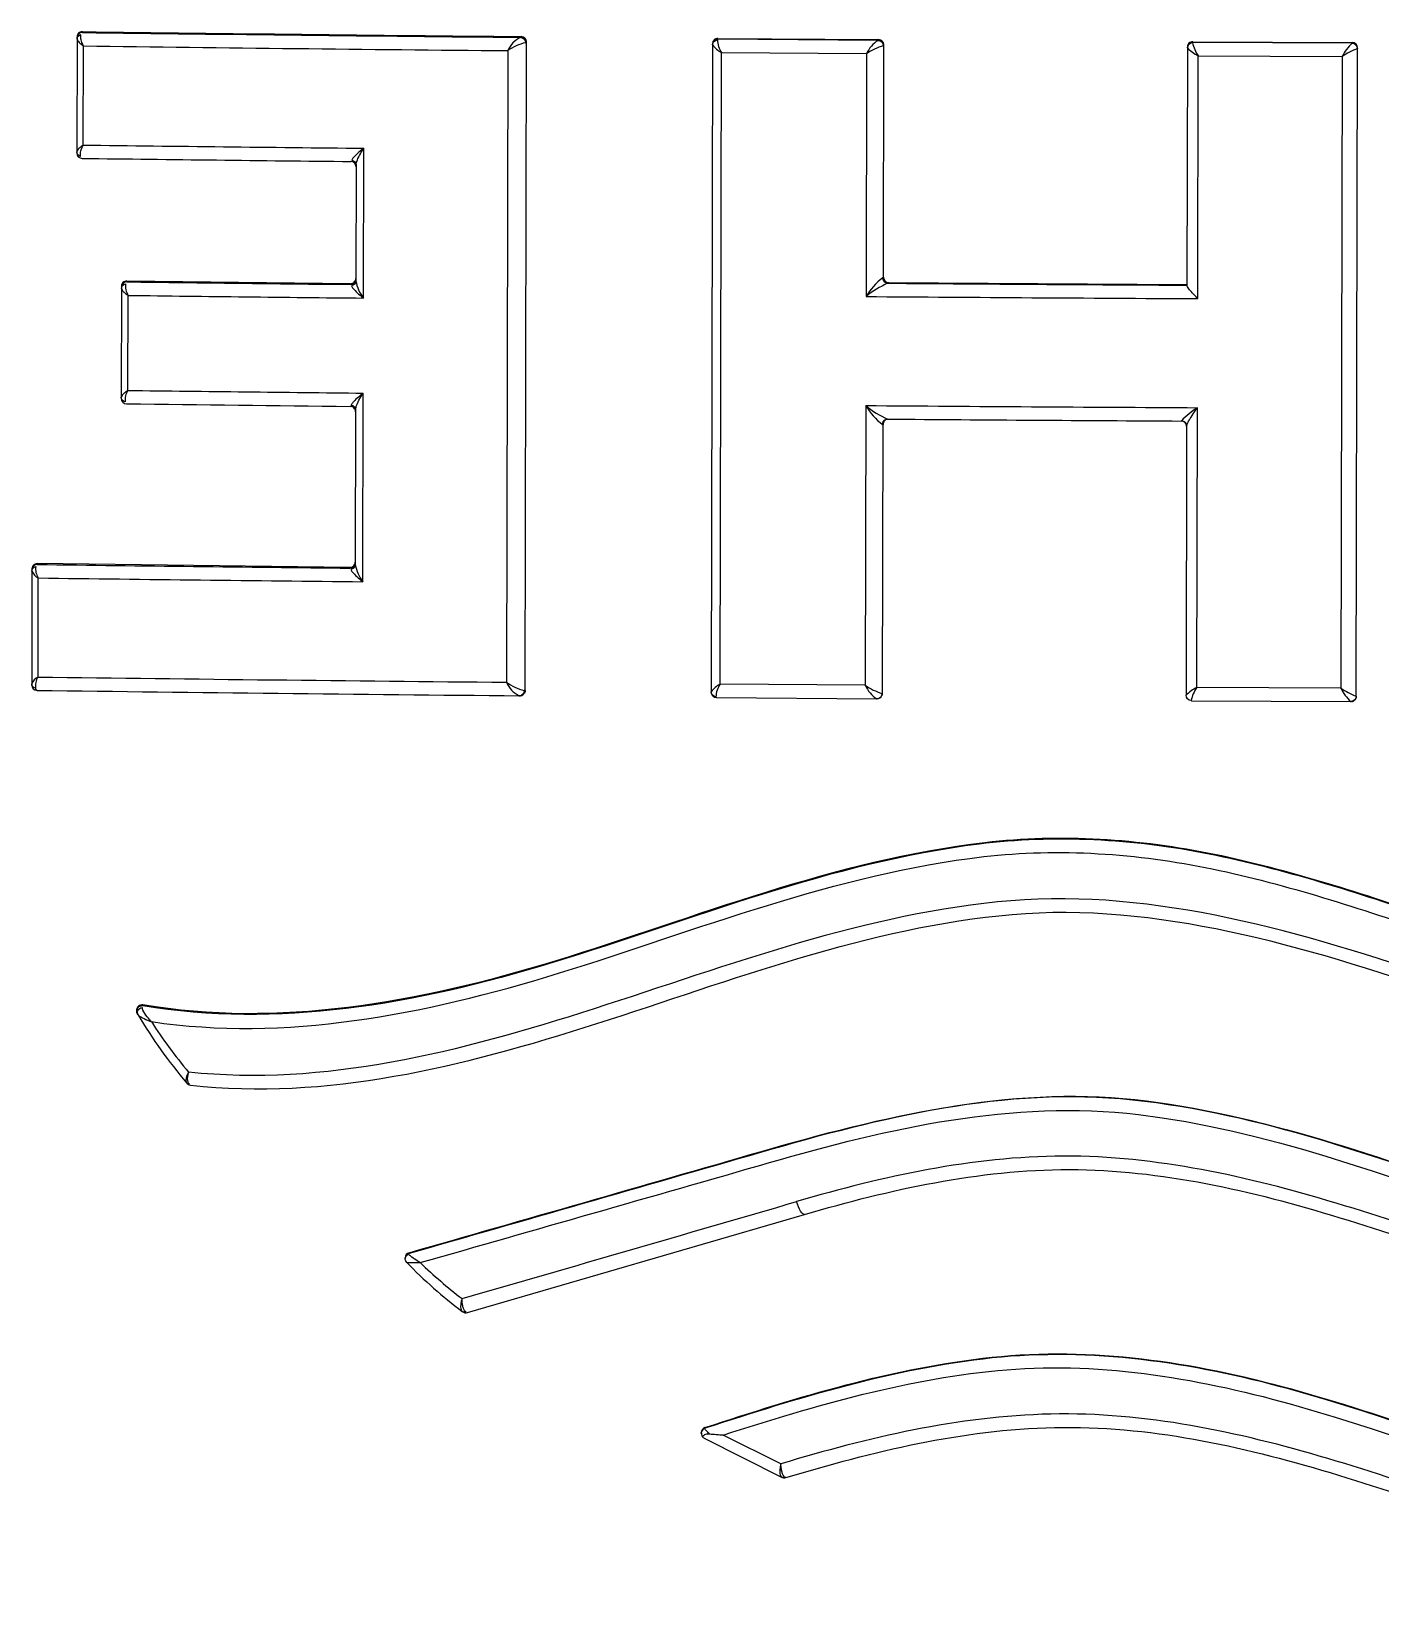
# Model space of a CAD drawing. Header units: centimetres. Extents: x -1797 to 2001, y -8788 to 1856.
# Drawn here: x -856.523 to -856.02, y -8610.801 to -8610.211 of the extents above; entities that cross this region are included whole.
import ezdxf

# ---------------------------------------------------------------- set-up
doc = ezdxf.new("R2010")
doc.units = ezdxf.units.CM
doc.header["$LTSCALE"] = 100
doc.header["$MEASUREMENT"] = 0
doc.layers.add('ID_Furniture-Fixed_01', color=141, linetype='Continuous')

msp = doc.modelspace()

# ---------------------------------------------------------------- linework, layer by layer
at = {"layer": 'ID_Furniture-Fixed_01'}
for p, q in [((-856.50417, -8610.21145, 0.00009), (-856.50417, -8610.21114, 0.00009)), ((-856.50617, -8610.21388, 0.00009), (-856.50626, -8610.25594, 0.00009)), ((-856.50617, -8610.21312, 0.00009), (-856.50617, -8610.21345, 0.00009)), ((-856.50617, -8610.21345, 0.00009), (-856.50617, -8610.21388, 0.00009)), ((-856.50384, -8610.2534, 0.00009), (-856.50376, -8610.21648, 0.00009)), ((-856.3456, -8610.21822, 0.00009), (-856.34609, -8610.45366, 0.00009)), ((-856.34062, -8610.21324, 0.00009), (-856.34088, -8610.21326, 0.00009)), ((-856.34062, -8610.21297, 0.00009), (-856.34062, -8610.21324, 0.00009)), ((-856.33913, -8610.45668, 0.00009), (-856.33862, -8610.21524, 0.00009)), ((-856.33906, -8610.21526, 0.00009), (-856.33862, -8610.21524, 0.00009)), ((-856.33862, -8610.21524, 0.00009), (-856.33862, -8610.21499, 0.00009)), ((-856.26929, -8610.21608, 0.00009), (-856.26979, -8610.45718, 0.00009)), ((-856.26928, -8610.21561, 0.00009), (-856.26929, -8610.21591, 0.00009)), ((-856.26929, -8610.21591, 0.00009), (-856.26929, -8610.21608, 0.00009)), ((-856.26749, -8610.21419, 0.00009), (-856.26728, -8610.21391, 0.00009)), ((-856.26728, -8610.21363, 0.00009), (-856.20745, -8610.2141, 0.00009)), ((-856.26728, -8610.21391, 0.00009), (-856.26728, -8610.21363, 0.00009)), ((-856.20759, -8610.21438, 0.00009), (-856.26728, -8610.21391, 0.00009)), ((-856.20745, -8610.21436, 0.00009), (-856.20759, -8610.21438, 0.00009)), ((-856.20745, -8610.2141, 0.00009), (-856.20745, -8610.21436, 0.00009)), ((-856.20569, -8610.21638, 0.00009), (-856.20545, -8610.21637, 0.00009)), ((-856.20563, -8610.30289, 0.00009), (-856.20545, -8610.21637, 0.00009)), ((-856.20545, -8610.21637, 0.00009), (-856.20545, -8610.21612, 0.00009)), ((-856.09232, -8610.21719, 0.00009), (-856.0925, -8610.30574, 0.00009)), ((-856.09232, -8610.21685, 0.00009), (-856.09232, -8610.21713, 0.00009)), ((-856.09038, -8610.21523, 0.00009), (-856.09031, -8610.21513, 0.00009)), ((-856.09031, -8610.21487, 0.00009), (-856.03088, -8610.21518, 0.00009)), ((-856.09031, -8610.21513, 0.00009), (-856.09031, -8610.21487, 0.00009)), ((-856.03092, -8610.21544, 0.00009), (-856.09031, -8610.21513, 0.00009)), ((-856.03088, -8610.21543, 0.00009), (-856.03092, -8610.21544, 0.00009)), ((-856.03088, -8610.21518, 0.00009), (-856.03088, -8610.21543, 0.00009)), ((-856.02939, -8610.45888, 0.00009), (-856.02888, -8610.21744, 0.00009)), ((-856.02895, -8610.21745, 0.00009), (-856.02888, -8610.21744, 0.00009)), ((-856.02888, -8610.21744, 0.00009), (-856.02888, -8610.21719, 0.00009)), ((-856.26644, -8610.45436, 0.00009), (-856.26595, -8610.21892, 0.00009)), ((-856.26595, -8610.21892, 0.00009), (-856.2119, -8610.21934, 0.00009)), ((-856.2119, -8610.21934, 0.00009), (-856.21209, -8610.30986, 0.00009)), ((-856.08848, -8610.31066, 0.00009), (-856.08829, -8610.22014, 0.00009)), ((-856.08829, -8610.22014, 0.00009), (-856.03466, -8610.22042, 0.00009)), ((-856.03466, -8610.22042, 0.00009), (-856.03515, -8610.45586, 0.00009)), ((-856.50626, -8610.25594, 0.00009), (-856.50626, -8610.25637, 0.00009)), ((-856.39943, -8610.31044, 0.00009), (-856.39932, -8610.2546, 0.00009)), ((-856.40216, -8610.26085, 0.00009), (-856.40225, -8610.30409, 0.00009)), ((-856.48961, -8610.30683, 0.00009), (-856.4897, -8610.34744, 0.00009)), ((-856.48961, -8610.30609, 0.00009), (-856.48961, -8610.30641, 0.00009)), ((-856.48961, -8610.30641, 0.00009), (-856.48961, -8610.30683, 0.00009)), ((-856.40425, -8610.30508, 0.00009), (-856.48761, -8610.30411, 0.00009)), ((-856.48761, -8610.30442, 0.00009), (-856.48761, -8610.30411, 0.00009)), ((-856.40425, -8610.30508, 0.00009), (-856.40425, -8610.30537, 0.00009)), ((-856.20563, -8610.30289, 0.00009), (-856.20587, -8610.30292, 0.00009)), ((-856.20397, -8610.30493, 0.00009), (-856.20364, -8610.30489, 0.00009)), ((-856.20364, -8610.30465, 0.00009), (-856.0925, -8610.30538, 0.00009)), ((-856.20364, -8610.30489, 0.00009), (-856.20364, -8610.30465, 0.00009)), ((-856.48721, -8610.34487, 0.00009), (-856.48713, -8610.30944, 0.00009)), ((-856.4897, -8610.34744, 0.00009), (-856.4897, -8610.34784, 0.00009)), ((-856.39966, -8610.4162, 0.00009), (-856.39951, -8610.34587, 0.00009)), ((-856.40235, -8610.35211, 0.00009), (-856.40247, -8610.40985, 0.00009)), ((-856.21218, -8610.35051, 0.00009), (-856.2124, -8610.45478, 0.00009)), ((-856.08879, -8610.45558, 0.00009), (-856.08857, -8610.35131, 0.00009)), ((-856.20596, -8610.45781, 0.00009), (-856.20575, -8610.35753, 0.00009)), ((-856.20593, -8610.35757, 0.00009), (-856.20575, -8610.35753, 0.00009)), ((-856.09452, -8610.35618, 0.00009), (-856.09461, -8610.35628, 0.00009)), ((-856.09261, -8610.35814, 0.00009), (-856.09282, -8610.45851, 0.00009)), ((-856.52297, -8610.41222, 0.00009), (-856.52306, -8610.45423, 0.00009)), ((-856.52297, -8610.41142, 0.00009), (-856.52297, -8610.41176, 0.00009)), ((-856.52297, -8610.41176, 0.00009), (-856.52297, -8610.41222, 0.00009)), ((-856.40447, -8610.41085, 0.00009), (-856.52097, -8610.40945, 0.00009)), ((-856.52097, -8610.40976, 0.00009), (-856.52097, -8610.40945, 0.00009)), ((-856.40447, -8610.41085, 0.00009), (-856.40447, -8610.41114, 0.00009)), ((-856.5207, -8610.45171, 0.00009), (-856.52062, -8610.41479, 0.00009)), ((-856.52306, -8610.45423, 0.00009), (-856.52306, -8610.45468, 0.00009)), ((-856.2124, -8610.45478, 0.00009), (-856.26644, -8610.45436, 0.00009)), ((-856.33913, -8610.45668, 0.00009), (-856.3395, -8610.4567, 0.00009)), ((-856.2678, -8610.45935, 0.00009), (-856.26803, -8610.45907, 0.00009)), ((-856.2678, -8610.45935, 0.00009), (-856.20807, -8610.45982, 0.00009)), ((-856.20596, -8610.45781, 0.00009), (-856.20614, -8610.45782, 0.00009)), ((-856.03515, -8610.45586, 0.00009), (-856.08879, -8610.45558, 0.00009)), ((-856.02939, -8610.45888, 0.00009), (-856.02943, -8610.45889, 0.00009)), ((-856.09083, -8610.46057, 0.00009), (-856.09091, -8610.46048, 0.00009)), ((-856.09083, -8610.46057, 0.00009), (-856.03142, -8610.46088, 0.00009)), ((-856.48392, -8610.5762, 0.00009), (-856.48392, -8610.57588, 0.00009)), ((-856.48364, -8610.57723, 0.00009), (-856.4834, -8610.57766, 0.00009)), ((-856.4816, -8610.57423, 0.00009), (-856.4816, -8610.57394, 0.00009)), ((-856.36065, -8610.68863, 0.00009), (-856.23499, -8610.65205, 0.00009)), ((-856.38249, -8610.66672, 0.00009), (-856.3824, -8610.66661, 0.00009)), ((-856.3824, -8610.66661, 0.00009), (-856.3824, -8610.66631, 0.00009)), ((-856.38384, -8610.66853, 0.00009), (-856.38384, -8610.66821, 0.00009)), ((-856.27212, -8610.73177, 0.00009), (-856.27212, -8610.73148, 0.00009)), ((-856.27348, -8610.73366, 0.00009), (-856.27348, -8610.73337, 0.00009)), ((-856.27238, -8610.73546, 0.00009), (-856.24356, -8610.74999, 0.00009)), ((-856.24386, -8610.74501, 0.00009), (-856.26528, -8610.73426, 0.00009)), ((-856.24197, -8610.75015, 0.00009), (-856.24223, -8610.75011, 0.00009))]:
    msp.add_line(p, q, dxfattribs=at)
for centre, radius, start, end in [((-856.5042, -8610.21312, 0.00009), 0.00197, 89.14641, 180.00255), ((-856.50417, -8610.21345, 0.00009), 0.002, 89.87944, 179.87944), ((-855.85565, -8559.51821, 0.00009), 50.69708, 269.267056, 269.451906), ((-855.85035, -8558.4195, 0.00009), 51.79608, 269.276739, 269.457377), ((-855.84846, -8557.83631, 0.00009), 52.38427, 269.283237, 269.456241), ((-856.33636, -8610.22227, 0.00009), 0.01009, 116.62029, 156.28084), ((-856.33462, -8610.23376, 0.00009), 0.01903, 103.48198, 125.21899), ((-856.34064, -8610.21499, 0.00009), 0.00202, 359.95634, 89.36382), ((-856.34062, -8610.21523, 0.00009), 0.002, 359.87944, 89.87944), ((-856.26729, -8610.21591, 0.00009), 0.002, 89.87944, 179.87944), ((-856.26166, -8610.21051, 0.00009), 0.00944, 216.11283, 242.96653), ((-856.2673, -8610.21562, 0.00009), 0.00199, 89.45467, 179.95389), ((-856.25896, -8610.21403, 0.00009), 0.00853, 181.11902, 215.02144), ((-856.20112, -8610.22435, 0.00009), 0.01189, 122.9603, 155.08331), ((-856.19925, -8610.23788, 0.00009), 0.02244, 106.677, 124.32345), ((-856.20746, -8610.21612, 0.00009), 0.00201, 359.93241, 89.514), ((-856.20745, -8610.21636, 0.00009), 0.002, 359.87944, 89.87944), ((-856.09032, -8610.21686, 0.00009), 0.00199, 89.64182, 179.92361), ((-856.09032, -8610.21713, 0.00009), 0.002, 89.87944, 179.87944), ((-856.08028, -8610.20501, 0.00009), 0.01712, 225.33378, 242.09965), ((-856.07786, -8610.2128, 0.00009), 0.01275, 190.95803, 215.11154), ((-856.01839, -8610.22874, 0.00009), 0.01827, 133.28098, 152.88893), ((-856.0165, -8610.2483, 0.00009), 0.03328, 111.97706, 123.06774), ((-856.03089, -8610.21718, 0.00009), 0.00201, 359.90435, 89.68945), ((-856.03088, -8610.21743, 0.00009), 0.002, 359.87944, 89.87944), ((-855.86989, -8559.70722, 0.00009), 50.55016, 269.281441, 269.399916), ((-856.50426, -8610.25637, 0.00009), 0.002, 179.87944, 269.87944), ((-855.87552, -8560.60025, 0.00009), 49.6621, 269.274589, 269.390101), ((-856.40416, -8610.26154, 0.00009), 0.002, 359.87944, 89.87944), ((-856.48764, -8610.30609, 0.00009), 0.00198, 89.17121, 179.9987), ((-856.48761, -8610.30642, 0.00009), 0.002, 89.87944, 179.87944), ((-856.48127, -8610.30585, 0.00009), 0.00687, 173.72118, 211.4684), ((-855.86985, -8560.13672, 0.00009), 50.1715, 269.294502, 269.389705), ((-856.40422, -8610.3031, 0.00009), 0.00198, 269.2914, 359.97923), ((-856.40424, -8610.30337, 0.00009), 0.002, 269.87944, 359.87944), ((-856.38676, -8610.30102, 0.00009), 0.01579, 191.19485, 216.59603), ((-856.19141, -8610.32215, 0.00009), 0.02406, 126.94617, 149.28708), ((-856.18976, -8610.33746, 0.00009), 0.0355, 113.59485, 128.98869), ((-856.20362, -8610.30264, 0.00009), 0.00201, 179.93164, 269.51663), ((-856.20363, -8610.30289, 0.00009), 0.002, 179.87944, 269.87944), ((-855.71321, -8542.74547, 0.00009), 67.56124, 269.5838033, 269.6783356), ((-855.86404, -8559.22904, 0.00009), 51.08421, 269.301128, 269.399498), ((-855.7115, -8542.1641, 0.00009), 68.14761, 269.5791136, 269.6830431), ((-856.4877, -8610.34785, 0.00009), 0.002, 179.87944, 269.87944), ((-856.48147, -8610.3485, 0.00009), 0.00679, 147.70231, 185.67925), ((-855.86435, -8559.28821, 0.00009), 51.06046, 269.301064, 269.399481), ((-855.87018, -8560.20568, 0.00009), 50.14797, 269.294438, 269.389685), ((-856.40435, -8610.3528, 0.00009), 0.002, 359.87944, 89.87944), ((-855.71164, -8542.2076, 0.00009), 68.14475, 269.5791464, 269.6830803), ((-856.19192, -8610.33887, 0.00009), 0.02337, 209.88393, 233.15456), ((-856.19003, -8610.32385, 0.00009), 0.03466, 230.27714, 246.22726), ((-856.07142, -8610.37834, 0.00009), 0.03201, 122.39504, 136.19957), ((-856.20273, -8610.35772, 0.00009), 0.00301, 162.10317, 176.33819), ((-856.20376, -8610.35753, 0.00009), 0.00198, 98.07652, 158.09267), ((-855.7138, -8542.86234, 0.00009), 67.49501, 269.5838723, 269.6767366), ((-856.09461, -8610.35828, 0.00009), 0.002, 359.87944, 89.87944), ((-856.521, -8610.41142, 0.00009), 0.00197, 89.12084, 180.00654), ((-856.52097, -8610.41176, 0.00009), 0.002, 89.87944, 179.87944), ((-856.51824, -8610.41024, 0.00009), 0.00513, 202.6384, 242.28898), ((-856.51529, -8610.41144, 0.00009), 0.0063, 171.61599, 212.07501), ((-855.88276, -8561.37542, 0.00009), 49.03849, 269.25431, 269.390434), ((-856.40445, -8610.40887, 0.00009), 0.00198, 269.29132, 359.97925), ((-856.40447, -8610.40914, 0.00009), 0.002, 269.87944, 359.87944), ((-856.38698, -8610.40679, 0.00009), 0.01579, 191.19381, 216.59536), ((-855.87729, -8560.51324, 0.00009), 49.90569, 269.261386, 269.400274), ((-856.51841, -8610.45622, 0.00009), 0.00506, 116.94125, 156.82323), ((-856.51549, -8610.45508, 0.00009), 0.00621, 147.06744, 187.78343), ((-855.85623, -8558.776, 0.00009), 51.67998, 269.263299, 269.456896), ((-856.33703, -8610.44988, 0.00009), 0.00982, 202.60244, 243.85158), ((-856.33514, -8610.43858, 0.00009), 0.01863, 234.00202, 256.47364), ((-856.26229, -8610.46271, 0.00009), 0.00933, 116.46957, 143.58661), ((-856.25955, -8610.45931, 0.00009), 0.00849, 144.35485, 178.35971), ((-856.52106, -8610.45468, 0.00009), 0.002, 179.87944, 269.87944), ((-855.858, -8559.3534, 0.00009), 51.10758, 269.256627, 269.458113), ((-856.34122, -8610.45658, 0.00009), 0.00212, 265.8266, 319.10587), ((-856.26779, -8610.45735, 0.00009), 0.002, 179.87944, 269.87944), ((-856.19979, -8610.43677, 0.00009), 0.02199, 235.01457, 253.20092), ((-856.20186, -8610.45011, 0.00009), 0.01153, 203.94702, 237.39678), ((-856.20797, -8610.45785, 0.00009), 0.00197, 269.80927, 336.03655), ((-856.20725, -8610.45798, 0.00009), 0.00127, 328.54809, 7.78874), ((-856.08107, -8610.47045, 0.00009), 0.01675, 117.42651, 134.54919), ((-856.07846, -8610.46297, 0.00009), 0.0127, 144.41599, 168.67609), ((-856.01932, -8610.44799, 0.00009), 0.01768, 206.42317, 226.81188), ((-856.01698, -8610.42844, 0.00009), 0.03289, 236.46044, 247.7508), ((-856.03139, -8610.4589, 0.00009), 0.00198, 276.49635, 319.56033), ((-856.48194, -8610.57589, 0.00009), 0.00198, 80.26419, 179.80544), ((-856.48228, -8610.57613, 0.00009), 0.00164, 143.48675, 190.86803), ((-856.32647, -8610.48465, 0.00009), 0.18242, 210.65677, 220.44204), ((-856.32907, -8610.48433, 0.00009), 0.17749, 212.68548, 220.23683), ((-856.46359, -8610.60167, 0.00009), 0.00217, 215.15949, 262.71787), ((-875.24918, -8545.31364, 0.00009), 68.04343, 286.1149774, 286.2243011), ((-856.38185, -8610.66823, 0.00009), 0.00199, 106.21893, 179.7344), ((-856.38184, -8610.66853, 0.00009), 0.002, 106.41034, 162.23003), ((-856.38184, -8610.66853, 0.00009), 0.002, 162.23003, 179.88513), ((-856.25283, -8610.54313, 0.00009), 0.18192, 224.20525, 232.88011), ((-856.37954, -8610.47785, 0.00009), 0.19216, 268.89658, 270.3954), ((-856.25483, -8610.54253, 0.00009), 0.17741, 225.9346, 232.57106), ((-856.36122, -8610.68661, 0.00009), 0.0021, 229.40016, 285.39475), ((-856.27148, -8610.73338, 0.00009), 0.002, 108.43401, 179.69373), ((-856.27148, -8610.73367, 0.00009), 0.002, 108.42286, 178.06517), ((-856.27148, -8610.73367, 0.00009), 0.002, 178.06517, 179.87861), ((-856.27154, -8610.73372, 0.00009), 0.00193, 176.6005, 236.37004), ((-856.13063, -8609.01177, 0.00009), 1.72774, 265.35672, 265.53016), ((-856.2426, -8610.74826, 0.00009), 0.00198, 241.52202, 286.86831)]:
    msp.add_arc(centre, radius, start, end, dxfattribs=at)
at = {"layer": 'ID_Furniture-Fixed_01', "extrusion": (0, 0, -1)}
for centre, major_axis, ratio, start_param, end_param in [((-856.50417, -8610.21389, 0.00009), (-0.002, 0), 0.8874, 0, 1.307461), ((-856.34088, -8610.21526, 0.00009), (-0.00007, 0.002), 0.912622, 0.042704, 1.605601), ((-856.26729, -8610.21608, 0.00009), (-0.002, 0), 0.948928, 0, 1.465414), ((-856.20759, -8610.21638, 0.00009), (-0.0001, 0.002), 0.951909, 0.056994, 1.621894), ((-856.09032, -8610.21719, 0.00009), (-0.002, 0), 0.981665, 0, 1.536071), ((-856.03092, -8610.21744, 0.00009), (-0.00019, 0.00199), 0.984972, 0.10122, 1.66873), ((-856.50426, -8610.25595, 0.00009), (0.002, 0), 0.889508, 1.849274, 3.141593), ((-856.40416, -8610.26084, 0.00009), (0.002, 0), 0.916941, 4.912647, 6.283185), ((-856.48761, -8610.30683, 0.00009), (-0.002, 0), 0.892129, 0, 1.32096), ((-856.40425, -8610.30408, 0.00009), (-0.002, 0), 0.915934, 3.141593, 4.526064), ((-856.20396, -8610.30293, 0.00009), (-0.0001, 0.002), 0.9524, 3.198873, 4.763801), ((-856.4877, -8610.34744, 0.00009), (0.002, 0), 0.894022, 1.835637, 3.141593), ((-856.40435, -8610.35211, 0.00009), (0.002, 0), 0.916926, 4.912683, 6.283185), ((-856.20401, -8610.35757, 0.00009), (0.00012, -0.002), 0.963004, 1.630417, 3.206399), ((-856.09461, -8610.35814, 0.00009), (0.002, 0), 0.981049, 4.755211, 6.283185), ((-856.52097, -8610.41222, 0.00009), (-0.002, 0), 0.882634, 0, 1.293557), ((-856.40447, -8610.40985, 0.00009), (-0.002, 0), 0.915925, 3.141593, 4.526033), ((-856.52106, -8610.45423, 0.00009), (0.002, 0), 0.884934, 1.86333, 3.141593), ((-856.34135, -8610.4567, 0.00009), (-0.00008, 0.002), 0.92659, 1.609946, 3.188016), ((-856.26779, -8610.45718, 0.00009), (0.002, 0), 0.949006, 1.687616, 3.141593), ((-856.20807, -8610.45782, 0.00009), (-0.00012, 0.002), 0.962601, 1.630045, 3.206056), ((-856.09082, -8610.45852, 0.00009), (-0.002, 0), 0.981321, 4.754269, 6.283185), ((-856.03142, -8610.45888, 0.00009), (-0.00025, 0.00198), 0.990782, 1.697421, 3.141109), ((-856.03142, -8610.45888, 0.00009), (-0.00025, 0.00198), 0.990782, 3.141109, 3.270786), ((-856.48168, -8610.57664, 0.00009), (0.00174, 0.00099), 0.889261, 3.121982, 5.083812), ((-856.46379, -8610.60168, 0.00009), (0.00149, 0.00134), 0.888332, 2.515246, 3.166426), ((-856.23641, -8610.64726, 0.00009), (-0.0014, 0.0048), 0.296852, 3.124088, 4.8014), ((-856.38181, -8610.66857, 0.00009), (0.00153, 0.00129), 0.985894, 3.068373, 5.060855), ((-856.36142, -8610.68659, 0.00009), (0.00115, 0.00163), 0.901749, 2.334532, 3.173962), ((-856.24267, -8610.7482, 0.00009), (0.00081, 0.00183), 0.944654, 2.469909, 3.189277)]:
    msp.add_ellipse(centre, major_axis=major_axis, ratio=ratio, start_param=start_param, end_param=end_param, dxfattribs=at)
at = {"layer": 'ID_Furniture-Fixed_01'}
for points, knots in [([(-856.50376, -8610.21648, 0.00009), (-856.50378, -8610.21644, 0.00009), (-856.5038, -8610.21639, 0.00009), (-856.50382, -8610.21635, 0.00009), (-856.50384, -8610.21631, 0.00009), (-856.50386, -8610.21626, 0.00009), (-856.50389, -8610.21622, 0.00009), (-856.50393, -8610.21612, 0.00009), (-856.50398, -8610.21602, 0.00009), (-856.50403, -8610.21592, 0.00009), (-856.50413, -8610.21569, 0.00009), (-856.50422, -8610.21546, 0.00009), (-856.50431, -8610.21524, 0.00009), (-856.50456, -8610.21456, 0.00009), (-856.50473, -8610.2139, 0.00009), (-856.50479, -8610.21333, 0.00009), (-856.50483, -8610.21289, 0.00009), (-856.5048, -8610.21249, 0.00009), (-856.50469, -8610.21217, 0.00009)], [0, 0, 0, 0, 0.024796, 0.024796, 0.024796, 0.051731, 0.051731, 0.051731, 0.1124, 0.1124, 0.1124, 0.249754, 0.249754, 0.249754, 0.67169, 0.67169, 0.67169, 1, 1, 1, 1]), ([(-856.50617, -8610.21388, 0.00009), (-856.50617, -8610.21407, 0.00009), (-856.50606, -8610.21431, 0.00009), (-856.50587, -8610.21458, 0.00009), (-856.50562, -8610.21492, 0.00009), (-856.50522, -8610.21532, 0.00009), (-856.50474, -8610.21573, 0.00009), (-856.50457, -8610.21586, 0.00009), (-856.5044, -8610.216, 0.00009), (-856.50422, -8610.21614, 0.00009), (-856.50414, -8610.2162, 0.00009), (-856.50406, -8610.21626, 0.00009), (-856.50398, -8610.21632, 0.00009), (-856.50394, -8610.21635, 0.00009), (-856.5039, -8610.21638, 0.00009), (-856.50386, -8610.2164, 0.00009), (-856.50383, -8610.21643, 0.00009), (-856.50379, -8610.21645, 0.00009), (-856.50376, -8610.21648, 0.00009)], [0, 0, 0, 0, 0.328339, 0.328339, 0.328339, 0.749612, 0.749612, 0.749612, 0.887262, 0.887262, 0.887262, 0.948093, 0.948093, 0.948093, 0.975192, 0.975192, 0.975192, 1, 1, 1, 1]), ([(-856.50384, -8610.2534, 0.00009), (-856.50387, -8610.25342, 0.00009), (-856.50391, -8610.25345, 0.00009), (-856.50394, -8610.25347, 0.00009), (-856.50398, -8610.2535, 0.00009), (-856.50402, -8610.25353, 0.00009), (-856.50406, -8610.25355, 0.00009), (-856.50414, -8610.25361, 0.00009), (-856.50422, -8610.25367, 0.00009), (-856.50431, -8610.25373, 0.00009), (-856.50449, -8610.25387, 0.00009), (-856.50466, -8610.254, 0.00009), (-856.50482, -8610.25414, 0.00009), (-856.50531, -8610.25453, 0.00009), (-856.5057, -8610.25492, 0.00009), (-856.50595, -8610.25526, 0.00009), (-856.50615, -8610.25552, 0.00009), (-856.50626, -8610.25576, 0.00009), (-856.50626, -8610.25594, 0.00009)], [0, 0, 0, 0, 0.024914, 0.024914, 0.024914, 0.052604, 0.052604, 0.052604, 0.113888, 0.113888, 0.113888, 0.252116, 0.252116, 0.252116, 0.671644, 0.671644, 0.671644, 1, 1, 1, 1]), ([(-856.50482, -8610.25766, 0.00009), (-856.50492, -8610.25735, 0.00009), (-856.50494, -8610.25695, 0.00009), (-856.5049, -8610.25651, 0.00009), (-856.50484, -8610.25595, 0.00009), (-856.50466, -8610.2553, 0.00009), (-856.5044, -8610.25463, 0.00009), (-856.50432, -8610.25441, 0.00009), (-856.50422, -8610.25418, 0.00009), (-856.50411, -8610.25396, 0.00009), (-856.50407, -8610.25386, 0.00009), (-856.50402, -8610.25376, 0.00009), (-856.50397, -8610.25366, 0.00009), (-856.50395, -8610.25361, 0.00009), (-856.50392, -8610.25357, 0.00009), (-856.5039, -8610.25352, 0.00009), (-856.50388, -8610.25348, 0.00009), (-856.50386, -8610.25344, 0.00009), (-856.50384, -8610.2534, 0.00009)], [0, 0, 0, 0, 0.328328, 0.328328, 0.328328, 0.748493, 0.748493, 0.748493, 0.886437, 0.886437, 0.886437, 0.947566, 0.947566, 0.947566, 0.975099, 0.975099, 0.975099, 1, 1, 1, 1]), ([(-856.39932, -8610.2546, 0.00009), (-856.39936, -8610.25463, 0.00009), (-856.3994, -8610.25467, 0.00009), (-856.39944, -8610.2547, 0.00009), (-856.40021, -8610.25531, 0.00009), (-856.40094, -8610.25592, 0.00009), (-856.40159, -8610.25651, 0.00009), (-856.40218, -8610.25706, 0.00009), (-856.40272, -8610.2576, 0.00009), (-856.40313, -8610.25809, 0.00009), (-856.40342, -8610.25844, 0.00009), (-856.40366, -8610.25878, 0.00009), (-856.40375, -8610.25905, 0.00009)], [0, 0, 0, 0, 0.020006, 0.020006, 0.020006, 0.396153, 0.396153, 0.396153, 0.744503, 0.744503, 0.744503, 1, 1, 1, 1]), ([(-856.40216, -8610.26085, 0.00009), (-856.40215, -8610.26047, 0.00009), (-856.40204, -8610.26, 0.00009), (-856.40187, -8610.2595, 0.00009), (-856.40164, -8610.25881, 0.00009), (-856.4013, -8610.25805, 0.00009), (-856.4009, -8610.25729, 0.00009), (-856.40047, -8610.25645, 0.00009), (-856.39996, -8610.25559, 0.00009), (-856.39941, -8610.25474, 0.00009), (-856.39938, -8610.25469, 0.00009), (-856.39935, -8610.25465, 0.00009), (-856.39932, -8610.2546, 0.00009)], [0, 0, 0, 0, 0.255405, 0.255405, 0.255405, 0.603748, 0.603748, 0.603748, 0.980013, 0.980013, 0.980013, 1, 1, 1, 1]), ([(-856.48961, -8610.30683, 0.00009), (-856.48961, -8610.30701, 0.00009), (-856.4895, -8610.30724, 0.00009), (-856.48931, -8610.30751, 0.00009), (-856.48909, -8610.3078, 0.00009), (-856.48877, -8610.30814, 0.00009), (-856.48837, -8610.30849, 0.00009), (-856.48833, -8610.30852, 0.00009), (-856.48828, -8610.30856, 0.00009), (-856.48824, -8610.30859, 0.00009), (-856.48806, -8610.30875, 0.00009), (-856.48786, -8610.3089, 0.00009), (-856.48766, -8610.30906, 0.00009), (-856.48757, -8610.30913, 0.00009), (-856.48747, -8610.3092, 0.00009), (-856.48738, -8610.30927, 0.00009), (-856.48733, -8610.3093, 0.00009), (-856.48729, -8610.30933, 0.00009), (-856.48724, -8610.30937, 0.00009), (-856.4872, -8610.30939, 0.00009), (-856.48717, -8610.30942, 0.00009), (-856.48713, -8610.30944, 0.00009)], [0, 0, 0, 0, 0.321884, 0.321884, 0.321884, 0.682536, 0.682536, 0.682536, 0.719046, 0.719046, 0.719046, 0.874471, 0.874471, 0.874471, 0.942296, 0.942296, 0.942296, 0.975475, 0.975475, 0.975475, 1, 1, 1, 1]), ([(-856.40388, -8610.30589, 0.00009), (-856.40378, -8610.30616, 0.00009), (-856.40355, -8610.3065, 0.00009), (-856.40325, -8610.30686, 0.00009), (-856.40284, -8610.30737, 0.00009), (-856.4023, -8610.30792, 0.00009), (-856.4017, -8610.30848, 0.00009), (-856.40105, -8610.30909, 0.00009), (-856.40033, -8610.30971, 0.00009), (-856.39956, -8610.31034, 0.00009), (-856.39952, -8610.31037, 0.00009), (-856.39948, -8610.3104, 0.00009), (-856.39943, -8610.31044, 0.00009)], [0, 0, 0, 0, 0.254889, 0.254889, 0.254889, 0.604894, 0.604894, 0.604894, 0.980184, 0.980184, 0.980184, 1, 1, 1, 1]), ([(-856.08848, -8610.31066, 0.00009), (-856.08852, -8610.31063, 0.00009), (-856.08855, -8610.31059, 0.00009), (-856.08858, -8610.31056, 0.00009), (-856.08925, -8610.30987, 0.00009), (-856.0899, -8610.30917, 0.00009), (-856.09048, -8610.30851, 0.00009), (-856.09096, -8610.30797, 0.00009), (-856.0914, -8610.30745, 0.00009), (-856.09175, -8610.30699, 0.00009), (-856.09197, -8610.30671, 0.00009), (-856.09216, -8610.30644, 0.00009), (-856.09229, -8610.30623, 0.00009), (-856.09242, -8610.30601, 0.00009), (-856.0925, -8610.30584, 0.00009), (-856.0925, -8610.30574, 0.00009)], [0, 0, 0, 0, 0.016593, 0.016593, 0.016593, 0.359874, 0.359874, 0.359874, 0.643286, 0.643286, 0.643286, 0.820479, 0.820479, 0.820479, 1, 1, 1, 1]), ([(-856.48721, -8610.34487, 0.00009), (-856.48724, -8610.3449, 0.00009), (-856.48728, -8610.34492, 0.00009), (-856.48731, -8610.34494, 0.00009), (-856.48736, -8610.34498, 0.00009), (-856.48741, -8610.34501, 0.00009), (-856.48746, -8610.34505, 0.00009), (-856.48756, -8610.34511, 0.00009), (-856.48765, -8610.34518, 0.00009), (-856.48774, -8610.34525, 0.00009), (-856.48795, -8610.3454, 0.00009), (-856.48815, -8610.34556, 0.00009), (-856.48833, -8610.34571, 0.00009), (-856.48837, -8610.34574, 0.00009), (-856.48841, -8610.34578, 0.00009), (-856.48845, -8610.34581, 0.00009), (-856.48885, -8610.34615, 0.00009), (-856.48918, -8610.34648, 0.00009), (-856.48939, -8610.34677, 0.00009), (-856.48959, -8610.34703, 0.00009), (-856.4897, -8610.34726, 0.00009), (-856.4897, -8610.34744, 0.00009)], [0, 0, 0, 0, 0.024626, 0.024626, 0.024626, 0.058582, 0.058582, 0.058582, 0.127049, 0.127049, 0.127049, 0.283493, 0.283493, 0.283493, 0.318843, 0.318843, 0.318843, 0.678043, 0.678043, 0.678043, 1, 1, 1, 1]), ([(-856.39951, -8610.34587, 0.00009), (-856.39955, -8610.3459, 0.00009), (-856.39959, -8610.34593, 0.00009), (-856.39963, -8610.34596, 0.00009), (-856.40041, -8610.34657, 0.00009), (-856.40113, -8610.34718, 0.00009), (-856.40178, -8610.34778, 0.00009), (-856.40237, -8610.34832, 0.00009), (-856.40291, -8610.34886, 0.00009), (-856.40332, -8610.34935, 0.00009), (-856.40362, -8610.34971, 0.00009), (-856.40385, -8610.35005, 0.00009), (-856.40395, -8610.35031, 0.00009)], [0, 0, 0, 0, 0.020007, 0.020007, 0.020007, 0.396111, 0.396111, 0.396111, 0.744485, 0.744485, 0.744485, 1, 1, 1, 1]), ([(-856.40235, -8610.35211, 0.00009), (-856.40235, -8610.35174, 0.00009), (-856.40223, -8610.35126, 0.00009), (-856.40207, -8610.35076, 0.00009), (-856.40183, -8610.35008, 0.00009), (-856.40149, -8610.34932, 0.00009), (-856.40109, -8610.34855, 0.00009), (-856.40066, -8610.34772, 0.00009), (-856.40015, -8610.34686, 0.00009), (-856.3996, -8610.346, 0.00009), (-856.39957, -8610.34596, 0.00009), (-856.39954, -8610.34591, 0.00009), (-856.39951, -8610.34587, 0.00009)], [0, 0, 0, 0, 0.255423, 0.255423, 0.255423, 0.603791, 0.603791, 0.603791, 0.980012, 0.980012, 0.980012, 1, 1, 1, 1]), ([(-856.09261, -8610.35814, 0.00009), (-856.09261, -8610.35802, 0.00009), (-856.09255, -8610.35782, 0.00009), (-856.09245, -8610.35758, 0.00009), (-856.09243, -8610.35754, 0.00009), (-856.09242, -8610.3575, 0.00009), (-856.0924, -8610.35746, 0.00009), (-856.09226, -8610.35715, 0.00009), (-856.09207, -8610.35678, 0.00009), (-856.09185, -8610.35639, 0.00009), (-856.09149, -8610.35574, 0.00009), (-856.09105, -8610.35501, 0.00009), (-856.09058, -8610.35427, 0.00009), (-856.08999, -8610.35335, 0.00009), (-856.08934, -8610.35239, 0.00009), (-856.08866, -8610.35144, 0.00009), (-856.08863, -8610.3514, 0.00009), (-856.0886, -8610.35135, 0.00009), (-856.08857, -8610.35131, 0.00009)], [0, 0, 0, 0, 0.141257, 0.141257, 0.141257, 0.163778, 0.163778, 0.163778, 0.335931, 0.335931, 0.335931, 0.624113, 0.624113, 0.624113, 0.982901, 0.982901, 0.982901, 1, 1, 1, 1]), ([(-856.4041, -8610.41165, 0.00009), (-856.40401, -8610.41192, 0.00009), (-856.40377, -8610.41226, 0.00009), (-856.40347, -8610.41263, 0.00009), (-856.40306, -8610.41313, 0.00009), (-856.40252, -8610.41369, 0.00009), (-856.40192, -8610.41425, 0.00009), (-856.40128, -8610.41485, 0.00009), (-856.40055, -8610.41548, 0.00009), (-856.39978, -8610.4161, 0.00009), (-856.39974, -8610.41613, 0.00009), (-856.3997, -8610.41617, 0.00009), (-856.39966, -8610.4162, 0.00009)], [0, 0, 0, 0, 0.254909, 0.254909, 0.254909, 0.604942, 0.604942, 0.604942, 0.980184, 0.980184, 0.980184, 1, 1, 1, 1]), ([(-856.52107, -8610.45668, 0.00009), (-856.52111, -8610.45668, 0.00009), (-856.52116, -8610.45667, 0.00009), (-856.52121, -8610.45665, 0.00009), (-856.52133, -8610.45658, 0.00009), (-856.52145, -8610.45641, 0.00009), (-856.52156, -8610.45615, 0.00009), (-856.52159, -8610.45608, 0.00009), (-856.52162, -8610.45601, 0.00009), (-856.52164, -8610.45593, 0.00009)], [0, 0, 0, 0, 0.22864, 0.22864, 0.22864, 0.846478, 0.846478, 0.846478, 1, 1, 1, 1]), ([(-856.33913, -8610.45668, 0.00009), (-856.33913, -8610.45668, 0.00009), (-856.33909, -8610.45692, 0.00009), (-856.33924, -8610.45738, 0.00009), (-856.33945, -8610.45781, 0.00009), (-856.3396, -8610.45796, 0.00009), (-856.33961, -8610.45797, 0.00009)], [0, 0, 0, 0, 0.003874, 0.538896, 0.955212, 1, 1, 1, 1]), ([(-856.0294, -8610.45888, 0.00009), (-856.0294, -8610.45891, 0.00009), (-856.02936, -8610.45916, 0.00009), (-856.02952, -8610.45962, 0.00009), (-856.02973, -8610.46004, 0.00009), (-856.02987, -8610.46017, 0.00009), (-856.02988, -8610.46018, 0.00009)], [0, 0, 0, 0, 0.052784, 0.562822, 0.969028, 1, 1, 1, 1]), ([(-855.18513, -8610.57665, 0.00009), (-855.23503, -8610.5849, 0.00009), (-855.28647, -8610.57592, 0.00009), (-855.38939, -8610.5439, 0.00009), (-855.44067, -8610.52235, 0.00009), (-855.55276, -8610.50791, 0.00009), (-855.60888, -8610.52312, 0.00009), (-855.71831, -8610.5598, 0.00009), (-855.77432, -8610.58153, 0.00009), (-855.88971, -8610.58198, 0.00009), (-855.94501, -8610.56052, 0.00009), (-856.02693, -8610.53254, 0.00009), (-856.05422, -8610.52364, 0.00009), (-856.1101, -8610.51211, 0.00009), (-856.13962, -8610.51015, 0.00009), (-856.22407, -8610.52008, 0.00009), (-856.27582, -8610.54154, 0.00009), (-856.37945, -8610.57345, 0.00009), (-856.43151, -8610.58244, 0.00009), (-856.4816, -8610.57394, 0.00009)], [0, 0, 0, 0, 0.125, 0.125, 0.25, 0.25, 0.375, 0.375, 0.5, 0.5, 0.625, 0.625, 0.6875, 0.6875, 0.75, 0.75, 0.875, 0.875, 1, 1, 1, 1]), ([(-855.18513, -8610.57695, 0.00009), (-855.23601, -8610.58536, 0.00009), (-855.28866, -8610.57566, 0.00009), (-855.39127, -8610.54348, 0.00009), (-855.4436, -8610.52189, 0.00009), (-855.55364, -8610.50844, 0.00009), (-855.61024, -8610.5238, 0.00009), (-855.71926, -8610.56042, 0.00009), (-855.77504, -8610.58207, 0.00009), (-855.89113, -8610.58197, 0.00009), (-855.9465, -8610.56024, 0.00009), (-856.02872, -8610.53222, 0.00009), (-856.05613, -8610.52335, 0.00009), (-856.11237, -8610.51208, 0.00009), (-856.14203, -8610.5105, 0.00009), (-856.22577, -8610.521, 0.00009), (-856.27727, -8610.54235, 0.00009), (-856.38032, -8610.57395, 0.00009), (-856.43191, -8610.58267, 0.00009), (-856.4816, -8610.57423, 0.00009)], [0, 0, 0, 0, 0.125, 0.125, 0.25, 0.25, 0.375, 0.375, 0.5, 0.5, 0.625, 0.625, 0.6875, 0.6875, 0.75, 0.75, 0.875, 0.875, 1, 1, 1, 1]), ([(-856.47845, -8610.58018, 0.00009), (-856.42856, -8610.58755, 0.00009), (-856.3776, -8610.57786, 0.00009), (-856.27502, -8610.54618, 0.00009), (-856.22376, -8610.52512, 0.00009), (-856.14035, -8610.51542, 0.00009), (-856.11092, -8610.51743, 0.00009), (-856.05513, -8610.52907, 0.00009), (-856.02791, -8610.53799, 0.00009), (-855.94616, -8610.56585, 0.00009), (-855.89099, -8610.58691, 0.00009), (-855.77561, -8610.58711, 0.00009), (-855.72, -8610.56615, 0.00009), (-855.6116, -8610.52974, 0.00009), (-855.55544, -8610.5137, 0.00009), (-855.44605, -8610.52589, 0.00009), (-855.39391, -8610.54717, 0.00009), (-855.29173, -8610.57945, 0.00009), (-855.23941, -8610.59021, 0.00009), (-855.18833, -8610.58288, 0.00009)], [0, 0, 0, 0, 0.125, 0.125, 0.25, 0.25, 0.3125, 0.3125, 0.375, 0.375, 0.5, 0.5, 0.625, 0.625, 0.75, 0.75, 0.875, 0.875, 1, 1, 1, 1]), ([(-855.83341, -8610.60431, 0.00009), (-855.8905, -8610.60368, 0.00009), (-855.94331, -8610.58289, 0.00009), (-856.0492, -8610.54683, 0.00009), (-856.10442, -8610.53066, 0.00009), (-856.21177, -8610.53955, 0.00009), (-856.26321, -8610.55924, 0.00009), (-856.36354, -8610.59149, 0.00009), (-856.41422, -8610.60447, 0.00009), (-856.46456, -8610.59898, 0.00009)], [0, 0, 0, 0, 0.25, 0.25, 0.5, 0.5, 0.75, 0.75, 1, 1, 1, 1]), ([(-856.46384, -8610.60383, 0.00009), (-856.41342, -8610.60957, 0.00009), (-856.36255, -8610.597, 0.00009), (-856.26234, -8610.56484, 0.00009), (-856.21111, -8610.54488, 0.00009), (-856.10408, -8610.53551, 0.00009), (-856.04895, -8610.55191, 0.00009), (-855.94324, -8610.58808, 0.00009), (-855.89112, -8610.60867, 0.00009), (-855.83344, -8610.60932, 0.00009)], [0, 0, 0, 0, 0.25, 0.25, 0.5, 0.5, 0.75, 0.75, 1, 1, 1, 1]), ([(-856.4834, -8610.57766, 0.00009), (-856.48332, -8610.5778, 0.00009), (-856.48311, -8610.57798, 0.00009), (-856.48283, -8610.57816, 0.00009), (-856.48228, -8610.57852, 0.00009), (-856.48145, -8610.57893, 0.00009), (-856.48052, -8610.57934, 0.00009), (-856.48014, -8610.57951, 0.00009), (-856.47974, -8610.57968, 0.00009), (-856.47932, -8610.57984, 0.00009), (-856.47915, -8610.57991, 0.00009), (-856.47899, -8610.57997, 0.00009), (-856.47882, -8610.58004, 0.00009), (-856.47874, -8610.58007, 0.00009), (-856.47866, -8610.5801, 0.00009), (-856.47858, -8610.58013, 0.00009), (-856.47854, -8610.58015, 0.00009), (-856.4785, -8610.58016, 0.00009), (-856.47845, -8610.58018, 0.00009)], [0, 0, 0, 0, 0.231235, 0.231235, 0.231235, 0.688909, 0.688909, 0.688909, 0.875727, 0.875727, 0.875727, 0.948044, 0.948044, 0.948044, 0.982118, 0.982118, 0.982118, 1, 1, 1, 1]), ([(-856.47845, -8610.58018, 0.00009), (-856.47849, -8610.58014, 0.00009), (-856.47852, -8610.58011, 0.00009), (-856.47855, -8610.58007, 0.00009), (-856.47861, -8610.58001, 0.00009), (-856.47867, -8610.57995, 0.00009), (-856.47872, -8610.57989, 0.00009), (-856.47885, -8610.57975, 0.00009), (-856.47897, -8610.57961, 0.00009), (-856.47909, -8610.57948, 0.00009), (-856.47942, -8610.57911, 0.00009), (-856.47973, -8610.57873, 0.00009), (-856.48002, -8610.57837, 0.00009), (-856.4807, -8610.5775, 0.00009), (-856.48128, -8610.57663, 0.00009), (-856.48161, -8610.57587, 0.00009), (-856.48178, -8610.57549, 0.00009), (-856.48188, -8610.57512, 0.00009), (-856.48188, -8610.57484, 0.00009)], [0, 0, 0, 0, 0.017945, 0.017945, 0.017945, 0.050005, 0.050005, 0.050005, 0.12092, 0.12092, 0.12092, 0.311811, 0.311811, 0.311811, 0.769079, 0.769079, 0.769079, 1, 1, 1, 1]), ([(-856.46456, -8610.59898, 0.00009), (-856.46459, -8610.59902, 0.00009), (-856.46461, -8610.59907, 0.00009), (-856.46464, -8610.59911, 0.00009), (-856.46478, -8610.59937, 0.00009), (-856.46492, -8610.59963, 0.00009), (-856.46503, -8610.59988, 0.00009), (-856.46524, -8610.60034, 0.00009), (-856.4654, -8610.6008, 0.00009), (-856.4655, -8610.6012, 0.00009), (-856.46559, -8610.6016, 0.00009), (-856.46562, -8610.60196, 0.00009), (-856.46559, -8610.60226, 0.00009), (-856.46556, -8610.60256, 0.00009), (-856.46546, -8610.60281, 0.00009), (-856.46531, -8610.60298, 0.00009)], [0, 0, 0, 0, 0.026508, 0.026508, 0.026508, 0.177569, 0.177569, 0.177569, 0.456384, 0.456384, 0.456384, 0.726128, 0.726128, 0.726128, 1, 1, 1, 1]), ([(-856.4643, -8610.60354, 0.00009), (-856.4645, -8610.60334, 0.00009), (-856.46465, -8610.60306, 0.00009), (-856.46476, -8610.60272, 0.00009), (-856.46487, -8610.60237, 0.00009), (-856.46492, -8610.60196, 0.00009), (-856.46493, -8610.60152, 0.00009), (-856.46494, -8610.60105, 0.00009), (-856.4649, -8610.60054, 0.00009), (-856.4648, -8610.60001, 0.00009), (-856.46475, -8610.59972, 0.00009), (-856.46468, -8610.59943, 0.00009), (-856.46461, -8610.59913, 0.00009), (-856.46459, -8610.59908, 0.00009), (-856.46458, -8610.59903, 0.00009), (-856.46456, -8610.59898, 0.00009)], [0, 0, 0, 0, 0.273874, 0.273874, 0.273874, 0.543611, 0.543611, 0.543611, 0.822424, 0.822424, 0.822424, 0.973501, 0.973501, 0.973501, 1, 1, 1, 1]), ([(-856.3824, -8610.66631, 0.00009), (-856.33956, -8610.65404, 0.00009), (-856.29568, -8610.64143, 0.00009), (-856.20642, -8610.61566, 0.00009), (-856.15886, -8610.60412, 0.00009), (-856.06505, -8610.61433, 0.00009), (-856.01993, -8610.6311, 0.00009), (-855.92866, -8610.66236, 0.00009), (-855.88126, -8610.67782, 0.00009), (-855.73694, -8610.67786, 0.00009), (-855.64944, -8610.61997, 0.00009), (-855.50618, -8610.60549, 0.00009), (-855.46004, -8610.61737, 0.00009), (-855.37106, -8610.64344, 0.00009), (-855.32747, -8610.65617, 0.00009), (-855.28472, -8610.66861, 0.00009)], [0, 0, 0, 0, 0.125, 0.125, 0.25, 0.25, 0.375, 0.375, 0.5, 0.5, 0.75, 0.75, 0.875, 0.875, 1, 1, 1, 1]), ([(-855.28472, -8610.66891, 0.00009), (-855.32688, -8610.65664, 0.00009), (-855.36992, -8610.64407, 0.00009), (-855.45749, -8610.6184, 0.00009), (-855.50246, -8610.60607, 0.00009), (-855.59819, -8610.61442, 0.00009), (-855.64362, -8610.63097, 0.00009), (-855.73559, -8610.66212, 0.00009), (-855.78311, -8610.67779, 0.00009), (-855.88021, -8610.67841, 0.00009), (-855.92767, -8610.66295, 0.00009), (-856.01965, -8610.63146, 0.00009), (-856.06515, -8610.61444, 0.00009), (-856.16041, -8610.60437, 0.00009), (-856.20684, -8610.61607, 0.00009), (-856.29595, -8610.64179, 0.00009), (-856.33962, -8610.65436, 0.00009), (-856.3824, -8610.66661, 0.00009)], [0, 0, 0, 0, 0.125, 0.125, 0.25, 0.25, 0.375, 0.375, 0.5, 0.5, 0.625, 0.625, 0.75, 0.75, 0.875, 0.875, 1, 1, 1, 1]), ([(-856.37821, -8610.67, 0.00009), (-856.33569, -8610.65786, 0.00009), (-856.29231, -8610.64543, 0.00009), (-856.20384, -8610.61998, 0.00009), (-856.15756, -8610.60916, 0.00009), (-856.01633, -8610.62609, 0.00009), (-855.92798, -8610.68368, 0.00009), (-855.78356, -8610.68279, 0.00009), (-855.73633, -8610.66771, 0.00009), (-855.64505, -8610.63701, 0.00009), (-855.6, -8610.62041, 0.00009), (-855.50543, -8610.61077, 0.00009), (-855.46049, -8610.6223, 0.00009), (-855.37356, -8610.64768, 0.00009), (-855.3308, -8610.66013, 0.00009), (-855.28891, -8610.67228, 0.00009)], [0, 0, 0, 0, 0.125, 0.125, 0.25, 0.25, 0.5, 0.5, 0.625, 0.625, 0.75, 0.75, 0.875, 0.875, 1, 1, 1, 1]), ([(-855.83362, -8610.70039, 0.00009), (-855.86979, -8610.69999, 0.00009), (-855.90376, -8610.69126, 0.00009), (-855.97064, -8610.67035, 0.00009), (-856.00355, -8610.65785, 0.00009), (-856.05347, -8610.64284, 0.00009), (-856.07019, -8610.63845, 0.00009), (-856.104, -8610.63216, 0.00009), (-856.1213, -8610.63025, 0.00009), (-856.17278, -8610.63043, 0.00009), (-856.20568, -8610.63786, 0.00009), (-856.23796, -8610.64725, 0.00009)], [0, 0, 0, 0, 0.25, 0.25, 0.5, 0.5, 0.625, 0.625, 0.75, 0.75, 1, 1, 1, 1]), ([(-856.23499, -8610.65205, 0.00009), (-856.20324, -8610.64278, 0.00009), (-856.17033, -8610.63529, 0.00009), (-856.10217, -8610.63535, 0.00009), (-856.06848, -8610.64318, 0.00009), (-856.00243, -8610.66333, 0.00009), (-855.96977, -8610.67578, 0.00009), (-855.90333, -8610.69647, 0.00009), (-855.8683, -8610.70501, 0.00009), (-855.83364, -8610.7054, 0.00009)], [0, 0, 0, 0, 0.25, 0.25, 0.5, 0.5, 0.75, 0.75, 1, 1, 1, 1]), ([(-856.37821, -8610.67, 0.00009), (-856.37825, -8610.66998, 0.00009), (-856.37829, -8610.66996, 0.00009), (-856.37833, -8610.66993, 0.00009), (-856.37846, -8610.66987, 0.00009), (-856.37858, -8610.6698, 0.00009), (-856.3787, -8610.66973, 0.00009), (-856.37892, -8610.6696, 0.00009), (-856.37914, -8610.66947, 0.00009), (-856.37935, -8610.66934, 0.00009), (-856.38012, -8610.66887, 0.00009), (-856.38083, -8610.66841, 0.00009), (-856.38138, -8610.66798, 0.00009), (-856.38179, -8610.66767, 0.00009), (-856.38212, -8610.66737, 0.00009), (-856.38232, -8610.66713, 0.00009), (-856.38245, -8610.66696, 0.00009), (-856.38252, -8610.66681, 0.00009), (-856.38249, -8610.66672, 0.00009)], [0, 0, 0, 0, 0.017645, 0.017645, 0.017645, 0.07207, 0.07207, 0.07207, 0.173031, 0.173031, 0.173031, 0.542773, 0.542773, 0.542773, 0.811931, 0.811931, 0.811931, 1, 1, 1, 1]), ([(-856.3833, -8610.66991, 0.00009), (-856.38333, -8610.66987, 0.00009), (-856.38338, -8610.66981, 0.00009), (-856.38354, -8610.6696, 0.00009), (-856.38372, -8610.66927, 0.00009), (-856.38385, -8610.66876, 0.00009), (-856.38386, -8610.66825, 0.00009), (-856.38375, -8610.668, 0.00009), (-856.38372, -8610.66793, 0.00009)], [0, 0, 0, 0, 0.181539, 0.256105, 0.403636, 0.640263, 0.912376, 1, 1, 1, 1]), ([(-856.36265, -8610.68341, 0.00009), (-856.36267, -8610.68346, 0.00009), (-856.36268, -8610.6835, 0.00009), (-856.3627, -8610.68355, 0.00009), (-856.36288, -8610.68412, 0.00009), (-856.36301, -8610.68469, 0.00009), (-856.36309, -8610.68522, 0.00009), (-856.36317, -8610.68571, 0.00009), (-856.3632, -8610.68617, 0.00009), (-856.36319, -8610.68658, 0.00009), (-856.36318, -8610.68696, 0.00009), (-856.36312, -8610.68731, 0.00009), (-856.36303, -8610.68758, 0.00009), (-856.36293, -8610.68786, 0.00009), (-856.36279, -8610.68807, 0.00009), (-856.36262, -8610.68819, 0.00009)], [0, 0, 0, 0, 0.022533, 0.022533, 0.022533, 0.287298, 0.287298, 0.287298, 0.529796, 0.529796, 0.529796, 0.762436, 0.762436, 0.762436, 1, 1, 1, 1]), ([(-856.36115, -8610.68847, 0.00009), (-856.36136, -8610.68834, 0.00009), (-856.36157, -8610.68812, 0.00009), (-856.36175, -8610.68783, 0.00009), (-856.36192, -8610.68754, 0.00009), (-856.36208, -8610.68718, 0.00009), (-856.36222, -8610.68676, 0.00009), (-856.36235, -8610.68634, 0.00009), (-856.36246, -8610.68585, 0.00009), (-856.36253, -8610.68533, 0.00009), (-856.36261, -8610.68477, 0.00009), (-856.36266, -8610.68416, 0.00009), (-856.36265, -8610.68356, 0.00009), (-856.36265, -8610.68351, 0.00009), (-856.36265, -8610.68346, 0.00009), (-856.36265, -8610.68341, 0.00009)], [0, 0, 0, 0, 0.237581, 0.237581, 0.237581, 0.470208, 0.470208, 0.470208, 0.712685, 0.712685, 0.712685, 0.977467, 0.977467, 0.977467, 1, 1, 1, 1]), ([(-856.27212, -8610.73148, 0.00009), (-856.23746, -8610.72015, 0.00009), (-856.20225, -8610.70924, 0.00009), (-856.12802, -8610.70132, 0.00009), (-856.09033, -8610.70696, 0.00009), (-856.01782, -8610.72696, 0.00009), (-855.98205, -8610.74076, 0.00009), (-855.90933, -8610.76407, 0.00009), (-855.87121, -8610.77392, 0.00009), (-855.75739, -8610.77391, 0.00009), (-855.68563, -8610.73746, 0.00009), (-855.57612, -8610.70789, 0.00009), (-855.53766, -8610.70264, 0.00009), (-855.46484, -8610.71095, 0.00009), (-855.4297, -8610.72192, 0.00009), (-855.39528, -8610.73332, 0.00009)], [0, 0, 0, 0, 0.125, 0.125, 0.25, 0.25, 0.375, 0.375, 0.5, 0.5, 0.75, 0.75, 0.875, 0.875, 1, 1, 1, 1]), ([(-855.39528, -8610.73361, 0.00009), (-855.42973, -8610.7222, 0.00009), (-855.46475, -8610.7112, 0.00009), (-855.5383, -8610.70287, 0.00009), (-855.57624, -8610.70819, 0.00009), (-855.68511, -8610.73756, 0.00009), (-855.75736, -8610.77422, 0.00009), (-855.90943, -8610.77415, 0.00009), (-855.98111, -8610.73734, 0.00009), (-856.09065, -8610.70714, 0.00009), (-856.12844, -8610.70165, 0.00009), (-856.20166, -8610.70945, 0.00009), (-856.23746, -8610.72044, 0.00009), (-856.27212, -8610.73177, 0.00009)], [0, 0, 0, 0, 0.125, 0.125, 0.25, 0.25, 0.5, 0.5, 0.75, 0.75, 0.875, 0.875, 1, 1, 1, 1]), ([(-856.26528, -8610.73426, 0.00009), (-856.23107, -8610.72325, 0.00009), (-856.19569, -8610.71292, 0.00009), (-856.1236, -8610.70693, 0.00009), (-856.08646, -8610.71338, 0.00009), (-855.97897, -8610.74408, 0.00009), (-855.90817, -8610.77915, 0.00009), (-855.75858, -8610.77919, 0.00009), (-855.68725, -8610.74426, 0.00009), (-855.58029, -8610.71436, 0.00009), (-855.54326, -8610.70811, 0.00009), (-855.47058, -8610.71464, 0.00009), (-855.43606, -8610.72499, 0.00009), (-855.40209, -8610.73607, 0.00009)], [0, 0, 0, 0, 0.125, 0.125, 0.25, 0.25, 0.5, 0.5, 0.75, 0.75, 0.875, 0.875, 1, 1, 1, 1]), ([(-856.27049, -8610.73384, 0.00009), (-856.27092, -8610.73343, 0.00009), (-856.27129, -8610.73305, 0.00009), (-856.27157, -8610.73273, 0.00009), (-856.27181, -8610.73244, 0.00009), (-856.272, -8610.7322, 0.00009), (-856.27209, -8610.73203, 0.00009), (-856.27217, -8610.73189, 0.00009), (-856.27218, -8610.7318, 0.00009), (-856.27212, -8610.73177, 0.00009)], [0, 0, 0, 0, 0.382314, 0.382314, 0.382314, 0.719493, 0.719493, 0.719493, 1, 1, 1, 1]), ([(-855.83391, -8610.79647, 0.00009), (-855.87059, -8610.79605, 0.00009), (-855.90501, -8610.78708, 0.00009), (-855.97283, -8610.76574, 0.00009), (-856.00622, -8610.75303, 0.00009), (-856.05688, -8610.73804, 0.00009), (-856.07385, -8610.73372, 0.00009), (-856.10821, -8610.72771, 0.00009), (-856.12583, -8610.72606, 0.00009), (-856.17796, -8610.72724, 0.00009), (-856.21122, -8610.73526, 0.00009), (-856.24386, -8610.74501, 0.00009)], [0, 0, 0, 0, 0.25, 0.25, 0.5, 0.5, 0.625, 0.625, 0.75, 0.75, 1, 1, 1, 1]), ([(-856.24197, -8610.75015, 0.00009), (-856.20952, -8610.74036, 0.00009), (-856.17646, -8610.73224, 0.00009), (-856.12459, -8610.73107, 0.00009), (-856.10705, -8610.73277, 0.00009), (-856.07286, -8610.73887, 0.00009), (-856.05597, -8610.74324, 0.00009), (-856.00554, -8610.75835, 0.00009), (-855.97229, -8610.77105, 0.00009), (-855.92161, -8610.78696, 0.00009), (-855.90456, -8610.79175, 0.00009), (-855.8785, -8610.79711, 0.00009), (-855.86973, -8610.79859, 0.00009), (-855.85641, -8610.80019, 0.00009), (-855.85194, -8610.80062, 0.00009), (-855.84294, -8610.80124, 0.00009), (-855.83825, -8610.80143, 0.00009), (-855.83384, -8610.80148, 0.00009)], [0, 0, 0, 0, 0.25, 0.25, 0.375, 0.375, 0.5, 0.5, 0.75, 0.75, 0.875, 0.875, 0.9375, 0.9375, 0.96875, 0.96875, 1, 1, 1, 1]), ([(-856.27238, -8610.73546, 0.00009), (-856.2724, -8610.73545, 0.00009), (-856.27243, -8610.73543, 0.00009), (-856.27245, -8610.73542, 0.00009), (-856.27261, -8610.73534, 0.00009), (-856.27273, -8610.73524, 0.00009), (-856.27279, -8610.73513, 0.00009), (-856.27287, -8610.73501, 0.00009), (-856.27288, -8610.73487, 0.00009), (-856.27284, -8610.73472, 0.00009), (-856.27278, -8610.73457, 0.00009), (-856.27266, -8610.73441, 0.00009), (-856.27247, -8610.73427, 0.00009), (-856.27228, -8610.73414, 0.00009), (-856.27203, -8610.73402, 0.00009), (-856.27174, -8610.73394, 0.00009), (-856.27137, -8610.73384, 0.00009), (-856.27094, -8610.73381, 0.00009), (-856.27049, -8610.73384, 0.00009)], [0, 0, 0, 0, 0.024068, 0.024068, 0.024068, 0.184053, 0.184053, 0.184053, 0.365019, 0.365019, 0.365019, 0.558617, 0.558617, 0.558617, 0.751391, 0.751391, 0.751391, 1, 1, 1, 1]), ([(-856.24386, -8610.74501, 0.00009), (-856.24387, -8610.74507, 0.00009), (-856.24388, -8610.74512, 0.00009), (-856.2439, -8610.74517, 0.00009), (-856.24393, -8610.74536, 0.00009), (-856.24397, -8610.74555, 0.00009), (-856.244, -8610.74574, 0.00009), (-856.2441, -8610.74629, 0.00009), (-856.24416, -8610.74684, 0.00009), (-856.24418, -8610.74734, 0.00009), (-856.24421, -8610.74781, 0.00009), (-856.2442, -8610.74825, 0.00009), (-856.24416, -8610.74863, 0.00009), (-856.24412, -8610.74899, 0.00009), (-856.24405, -8610.7493, 0.00009), (-856.24395, -8610.74953, 0.00009), (-856.24384, -8610.74976, 0.00009), (-856.24371, -8610.74992, 0.00009), (-856.24356, -8610.74999, 0.00009)], [0, 0, 0, 0, 0.021975, 0.021975, 0.021975, 0.100973, 0.100973, 0.100973, 0.336688, 0.336688, 0.336688, 0.560226, 0.560226, 0.560226, 0.778692, 0.778692, 0.778692, 1, 1, 1, 1]), ([(-856.24223, -8610.75011, 0.00009), (-856.2424, -8610.75004, 0.00009), (-856.24257, -8610.74988, 0.00009), (-856.24274, -8610.74964, 0.00009), (-856.2429, -8610.7494, 0.00009), (-856.24305, -8610.74909, 0.00009), (-856.24319, -8610.74871, 0.00009), (-856.24333, -8610.74833, 0.00009), (-856.24346, -8610.74788, 0.00009), (-856.24356, -8610.74739, 0.00009), (-856.24367, -8610.74688, 0.00009), (-856.24375, -8610.74632, 0.00009), (-856.24381, -8610.74576, 0.00009), (-856.24383, -8610.74556, 0.00009), (-856.24384, -8610.74537, 0.00009), (-856.24385, -8610.74517, 0.00009), (-856.24386, -8610.74512, 0.00009), (-856.24386, -8610.74507, 0.00009), (-856.24386, -8610.74501, 0.00009)], [0, 0, 0, 0, 0.221311, 0.221311, 0.221311, 0.439776, 0.439776, 0.439776, 0.663311, 0.663311, 0.663311, 0.899025, 0.899025, 0.899025, 0.978027, 0.978027, 0.978027, 1, 1, 1, 1])]:
    msp.add_open_spline(points, degree=3, knots=knots, dxfattribs=at)
msp.add_rational_spline([(-856.48392, -8610.5762, 0.00009), (-856.48392, -8610.57559, 0.00009), (-856.48357, -8610.57508, 0.00009), (-856.48286, -8610.57403, 0.00009), (-856.4816, -8610.57423, 0.00009)], [0.922213003492, 0.918165801912, 1, 0.844044554406, 1], degree=2, knots=[0, 0, 0, 0.344145, 0.344145, 1, 1, 1], dxfattribs=at)
msp.add_rational_spline([(-856.48364, -8610.57723, 0.00009), (-856.48392, -8610.57675, 0.00009), (-856.48392, -8610.5762, 0.00009)], [1, 0.925878752494, 0.922213003492], degree=2, dxfattribs=at)

doc.saveas('drawing.dxf')
